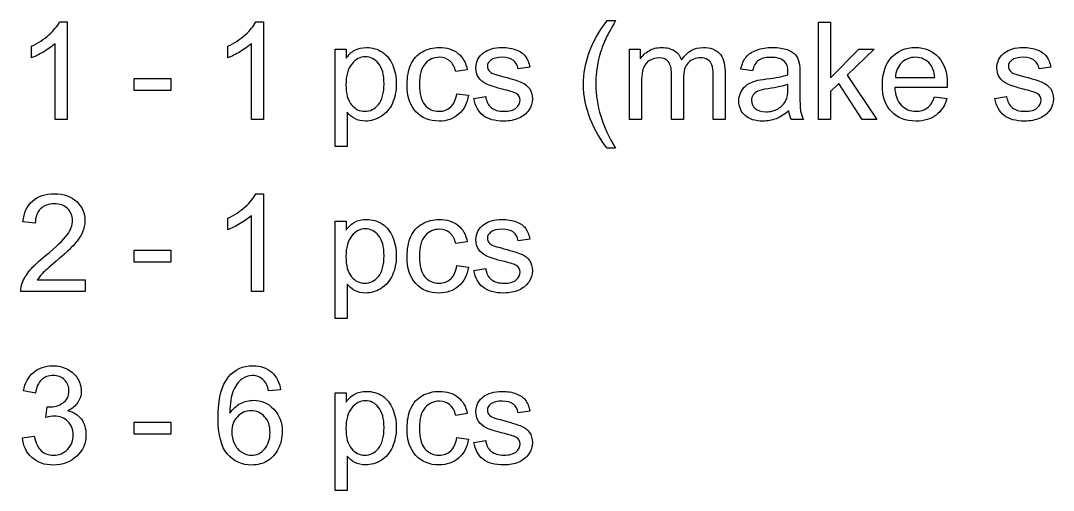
# Model space of a CAD drawing. Extents: x 7 to 424, y 205 to 291.
# Drawn here: x 224.04 to 261.6, y 229.59 to 246.67 of the extents above; entities that cross this region are included whole.
import ezdxf

# ---------------------------------------------------------------- set-up
doc = ezdxf.new("R2010")
doc.units = 0
doc.layers.add('Layer_1', color=7, linetype='CONTINUOUS')

msp = doc.modelspace()

# ---------------------------------------------------------------- linework, layer by layer
at = {"layer": 'Layer_1', "color": 7}
for points in [[(225.458623, 246.625318), (225.738367, 246.625318), (225.738367, 243.075509)], [(232.596862, 246.625318), (232.876603, 246.625318), (232.876603, 243.075509)], [(245.368519, 246.671144), (245.679614, 246.671144)], [(224.43612, 245.31825), (224.43612, 245.737879)], [(225.738367, 243.075509), (225.304284, 243.075509), (225.304284, 245.841569)], [(231.574359, 245.31825), (231.574359, 245.737879)], [(232.876603, 243.075509), (232.442523, 243.075509), (232.442523, 245.841569)], [(235.481095, 242.093984), (235.481095, 245.63657), (235.876592, 245.63657), (235.876592, 245.303777)], [(246.188452, 243.075509), (246.188452, 245.63657), (246.576715, 245.63657), (246.576715, 245.277266)], [(240.28735, 244.884174), (239.865323, 244.81906)], [(242.556633, 244.975799), (242.132197, 244.917935)], [(250.659463, 244.848006), (250.235029, 244.90587)], [(261.501901, 244.975799), (261.077456, 244.917935)], [(248.144234, 244.563446), (248.144234, 243.075509), (247.71015, 243.075509), (247.71015, 244.739474)], [(249.658698, 244.833533), (249.658698, 243.075509), (249.227028, 243.075509), (249.227028, 244.688832)], [(252.381316, 244.727409), (252.381316, 244.148633)], [(255.854012, 244.602023), (257.284072, 244.602023)], [(246.622536, 244.404273), (246.622536, 243.075509), (246.188452, 243.075509)], [(251.942449, 244.201708), (251.942449, 244.360855)], [(257.739888, 244.2451), (255.829927, 244.2451)], [(239.901497, 244.013589), (240.328344, 243.958133)], [(240.526094, 243.83997), (240.955354, 243.907491)], [(257.279248, 243.900242), (257.727799, 243.844785)], [(259.471364, 243.83997), (259.900621, 243.907491)], [(235.915179, 243.34078), (235.915179, 242.093984), (235.481095, 242.093984)], [(252.518775, 243.075509), (252.065401, 243.075509)], [(245.679614, 242.03612), (245.368519, 242.03612)], [(232.596862, 240.372737), (232.876603, 240.372737), (232.876603, 236.822929)], [(224.575992, 239.304429), (224.129851, 239.350229)], [(231.574359, 239.065669), (231.574359, 239.485298)], [(232.876603, 236.822929), (232.442523, 236.822929), (232.442523, 239.588989)], [(235.481095, 235.841404), (235.481095, 239.384016), (235.876592, 239.384016), (235.876592, 239.051196)], [(240.28735, 238.631594), (239.865323, 238.56648)], [(242.556633, 238.723245), (242.132197, 238.665355)], [(239.901497, 237.761009), (240.328344, 237.705552)], [(240.526094, 237.587389), (240.955354, 237.654911)], [(226.384665, 237.240124), (226.384665, 236.822929), (224.047857, 236.822929)], [(224.65075, 237.240124), (226.384665, 237.240124)], [(235.915179, 237.0882), (235.915179, 235.841404), (235.481095, 235.841404)], [(233.493964, 233.239941), (233.062293, 233.20618)], [(224.583225, 233.126646), (224.149145, 233.203825)], [(235.481095, 229.588823), (235.481095, 233.131435), (235.876592, 233.131435), (235.876592, 232.798643)], [(224.961842, 232.24397), (225.010072, 232.624996)], [(242.556633, 232.470665), (242.132197, 232.412774)], [(240.28735, 232.379013), (239.865323, 232.313899)], [(224.105735, 231.503613), (224.539818, 231.561504)], [(239.901497, 231.508428), (240.328344, 231.452972)], [(240.526094, 231.334809), (240.955354, 231.40233)], [(235.915179, 230.835619), (235.915179, 229.588823), (235.481095, 229.588823)]]:
    msp.add_lwpolyline(points, dxfattribs=at)
for points in [[(253.059007, 243.075509), (253.059007, 246.610845), (253.493087, 246.610845), (253.493087, 244.594773), (254.520414, 245.63657), (255.08231, 245.63657), (254.103214, 244.686425), (255.181185, 243.075509), (254.645816, 243.075509), (253.799356, 244.384985), (253.493087, 244.090768), (253.493087, 243.075509)], [(228.174047, 244.136594), (228.174047, 244.573077), (229.507645, 244.573077), (229.507645, 244.136594)], [(255.854012, 244.602023)], [(235.874182, 244.341567)], [(239.901497, 244.013589)], [(240.526094, 243.83997)], [(257.27928, 243.900242)], [(259.471364, 243.83997)], [(251.978583, 243.391421)], [(228.174047, 237.884014), (228.174047, 238.320497), (229.507645, 238.320497), (229.507645, 237.884014)], [(235.874182, 238.088986)], [(239.901497, 237.761009)], [(240.526094, 237.587389)], [(233.493964, 233.239941)], [(228.174047, 231.631433), (228.174047, 232.067916), (229.507645, 232.067916), (229.507645, 231.631433)], [(231.721464, 231.715835)], [(235.874182, 231.836406)], [(224.105735, 231.503666)], [(239.901497, 231.508428)], [(240.526094, 231.334809)]]:
    msp.add_lwpolyline(points, close=True, dxfattribs=at)
for points in [[(225.072773, 246.152666), (225.254445, 246.315032), (225.383062, 246.472583), (225.458623, 246.625318)], [(232.211012, 246.152666), (232.392682, 246.315032), (232.521299, 246.472583), (232.596862, 246.625318)], [(244.698105, 245.455701), (244.842798, 245.862453), (245.06627, 246.267601), (245.368519, 246.671144)], [(245.679614, 246.671144), (245.48508, 246.336745), (245.356462, 246.098003), (245.293761, 245.954916)], [(224.43612, 245.737879), (224.678884, 245.85202), (224.891102, 245.990282), (225.072773, 246.152666)], [(231.574359, 245.737879), (231.817123, 245.85202), (232.02934, 245.990282), (232.211012, 246.152666)], [(225.304284, 245.841569), (225.199782, 245.741892), (225.062323, 245.642214), (224.891907, 245.542537)], [(232.442523, 245.841569), (232.338021, 245.741892), (232.200561, 245.642214), (232.030143, 245.542537)], [(236.192507, 245.595586), (236.309871, 245.661502), (236.452154, 245.694461), (236.619357, 245.694461)], [(236.619357, 245.694461), (236.838005, 245.694461), (237.03093, 245.638193), (237.198133, 245.525656)], [(238.652307, 245.537695), (238.84041, 245.642205), (239.044588, 245.694461), (239.264844, 245.694461)], [(239.264844, 245.694461), (239.542979, 245.694461), (239.77047, 245.62372), (239.947318, 245.482238)], [(240.89024, 245.515999), (240.957763, 245.565847), (241.049403, 245.607651), (241.165158, 245.641412)], [(241.165158, 245.641412), (241.282522, 245.676778), (241.407924, 245.694461), (241.541363, 245.694461)], [(241.541363, 245.694461), (241.742327, 245.694461), (241.918371, 245.665524), (242.069496, 245.607651)], [(242.069496, 245.607651), (242.222229, 245.54976), (242.334769, 245.470976), (242.407115, 245.371299)], [(245.293761, 245.954916), (245.195691, 245.733055), (245.11852, 245.501544), (245.062251, 245.260385)], [(246.897454, 245.578705), (247.030894, 245.655876), (247.182823, 245.694461), (247.353241, 245.694461)], [(247.353241, 245.694461), (247.54295, 245.694461), (247.698094, 245.655073), (247.818672, 245.576298)], [(248.076709, 245.245913), (248.279281, 245.544945), (248.542946, 245.694461), (248.867702, 245.694461)], [(248.867702, 245.694461), (249.121722, 245.694461), (249.317059, 245.62372), (249.453715, 245.482238)], [(250.425543, 245.344787), (250.513966, 245.457323), (250.64178, 245.543331), (250.808982, 245.602809)], [(250.808982, 245.602809), (250.976185, 245.66391), (251.169913, 245.694461), (251.390169, 245.694461)], [(251.390169, 245.694461), (251.608818, 245.694461), (251.786471, 245.668734), (251.923127, 245.617282)], [(251.923127, 245.617282), (252.059782, 245.565847), (252.160264, 245.500733), (252.224572, 245.42194)], [(255.71414, 245.337538), (255.936006, 245.575486), (256.223786, 245.694461), (256.577481, 245.694461)], [(256.577481, 245.694461), (256.919924, 245.694461), (257.199666, 245.577903), (257.416707, 245.344787)], [(259.83551, 245.515999), (259.903033, 245.565847), (259.994673, 245.607651), (260.110428, 245.641412)], [(260.110428, 245.641412), (260.227799, 245.676778), (260.353203, 245.694461), (260.486641, 245.694461)], [(260.486641, 245.694461), (260.687601, 245.694461), (260.863646, 245.665524), (261.014776, 245.607651)], [(261.014776, 245.607651), (261.167494, 245.54976), (261.28003, 245.470976), (261.352385, 245.371299)], [(224.891907, 245.542537), (224.723097, 245.44286), (224.571168, 245.368097), (224.43612, 245.31825)], [(232.030143, 245.542537), (231.861334, 245.44286), (231.709405, 245.368097), (231.574359, 245.31825)], [(235.876592, 245.303777), (235.96984, 245.434005), (236.075145, 245.531274), (236.192507, 245.595586)], [(236.57836, 245.354418), (236.393472, 245.354418), (236.229485, 245.267608), (236.086399, 245.093989)], [(237.058261, 245.110869), (236.924821, 245.273235), (236.764854, 245.354418), (236.57836, 245.354418)], [(237.198133, 245.525656), (237.365334, 245.41312), (237.491539, 245.253956), (237.576749, 245.048163)], [(238.235106, 245.072266), (238.326746, 245.279665), (238.465812, 245.434807), (238.652307, 245.537695)], [(239.281727, 245.337538), (239.063077, 245.337538), (238.885424, 245.258762), (238.748768, 245.101212)], [(239.650696, 245.20731), (239.54941, 245.294128), (239.42642, 245.337538), (239.281727, 245.337538)], [(239.947318, 245.482238), (240.124165, 245.342362), (240.237509, 245.143007), (240.28735, 244.884174)], [(240.598441, 244.956511), (240.598441, 245.07067), (240.624164, 245.175974), (240.67561, 245.272424)], [(240.67561, 245.272424), (240.728664, 245.370496), (240.800207, 245.451688), (240.89024, 245.515999)], [(241.145867, 245.238663), (241.060657, 245.172746), (241.018052, 245.095576), (241.018052, 245.007153)], [(241.572714, 245.337538), (241.373357, 245.337538), (241.231075, 245.304579), (241.145867, 245.238663)], [(241.963387, 245.226624), (241.871748, 245.300567), (241.741523, 245.337538), (241.572714, 245.337538)], [(242.132197, 244.917935), (242.112905, 245.049768), (242.056635, 245.152665), (241.963387, 245.226624)], [(242.407115, 245.371299), (242.479462, 245.273226), (242.529302, 245.141393), (242.556633, 244.975799)], [(244.512415, 244.356039), (244.512415, 244.73868), (244.574311, 245.105234), (244.698105, 245.455701)], [(245.062251, 245.260385), (244.993119, 244.95973), (244.958552, 244.657479), (244.958552, 244.353632)], [(246.576715, 245.277266), (246.657101, 245.40266), (246.764014, 245.50314), (246.897454, 245.578705)], [(247.256776, 245.31825), (247.13459, 245.31825), (247.021247, 245.286094), (246.916747, 245.221783)], [(247.604042, 245.173549), (247.533303, 245.270016), (247.417548, 245.31825), (247.256776, 245.31825)], [(247.818672, 245.576298), (247.940858, 245.497522), (248.026871, 245.387394), (248.076709, 245.245913)], [(248.771241, 245.31825), (248.591178, 245.31825), (248.441661, 245.25796), (248.32269, 245.13738)], [(249.031691, 245.24832), (248.957735, 245.29494), (248.870918, 245.31825), (248.771241, 245.31825)], [(249.183618, 245.062636), (249.156288, 245.139806), (249.105646, 245.201701), (249.031691, 245.24832)], [(249.453715, 245.482238), (249.59037, 245.342362), (249.658698, 245.126127), (249.658698, 244.833533)], [(250.235029, 244.90587), (250.273615, 245.087551), (250.337119, 245.233856), (250.425543, 245.344787)], [(250.874093, 245.226624), (250.777632, 245.155875), (250.706088, 245.029669), (250.659463, 244.848006)], [(251.327468, 245.33513), (251.123289, 245.33513), (250.972164, 245.298961), (250.874093, 245.226624)], [(251.821839, 245.188022), (251.710908, 245.286094), (251.546117, 245.33513), (251.327468, 245.33513)], [(252.224572, 245.42194), (252.28888, 245.34477), (252.333896, 245.246706), (252.35962, 245.12775)], [(255.381345, 244.334344), (255.381345, 244.765209), (255.492276, 245.099607), (255.71414, 245.337538)], [(256.582304, 245.337538), (256.38295, 245.337538), (256.214944, 245.270819), (256.078289, 245.13738)], [(257.120086, 245.086739), (256.981822, 245.253938), (256.802561, 245.337538), (256.582304, 245.337538)], [(257.416707, 245.344787), (257.633749, 245.111672), (257.742269, 244.783694), (257.742269, 244.360855)], [(259.543709, 244.956511), (259.543709, 245.07067), (259.569432, 245.175974), (259.62088, 245.272424)], [(259.62088, 245.272424), (259.673934, 245.370496), (259.745477, 245.451688), (259.83551, 245.515999)], [(260.091137, 245.238663), (260.005927, 245.172746), (259.963322, 245.095576), (259.963322, 245.007153)], [(260.517995, 245.337538), (260.318622, 245.337538), (260.176336, 245.304579), (260.091137, 245.238663)], [(260.908652, 245.226624), (260.817018, 245.300567), (260.686799, 245.337538), (260.517995, 245.337538)], [(261.077456, 244.917935), (261.058177, 245.049768), (261.001909, 245.152665), (260.908652, 245.226624)], [(261.352385, 245.371299), (261.424739, 245.273226), (261.474578, 245.141393), (261.501901, 244.975799)], [(236.086399, 245.093989), (235.944921, 244.921957), (235.874182, 244.671149), (235.874182, 244.341567)], [(237.260831, 244.377735), (237.260831, 244.704108), (237.193308, 244.948486), (237.058261, 245.110869)], [(237.576749, 245.048163), (237.661957, 244.843975), (237.704561, 244.619697), (237.704561, 244.375328)], [(238.097647, 244.346382), (238.097647, 244.622907), (238.143467, 244.864868), (238.235106, 245.072266)], [(238.748768, 245.101212), (238.612113, 244.945266), (238.543785, 244.697678), (238.543785, 244.358447)], [(239.865323, 244.81906), (239.825131, 244.991092), (239.753589, 245.120509), (239.650696, 245.20731)], [(240.692493, 244.611653), (240.629792, 244.716164), (240.598441, 244.831116), (240.598441, 244.956511)], [(241.018052, 245.007153), (241.018052, 244.950884), (241.035738, 244.900243), (241.071109, 244.855229)], [(241.071109, 244.855229), (241.106478, 244.808609), (241.161944, 244.770024), (241.237505, 244.739474)], [(246.69247, 244.939631), (246.645847, 244.815841), (246.622536, 244.637388), (246.622536, 244.404273)], [(246.916747, 245.221783), (246.813852, 245.157489), (246.739093, 245.063438), (246.69247, 244.939631)], [(247.71015, 244.739474), (247.71015, 244.932408), (247.674781, 245.0771), (247.604042, 245.173549)], [(248.32269, 245.13738), (248.203719, 245.018406), (248.144234, 244.827095), (248.144234, 244.563446)], [(249.227028, 244.688832), (249.227028, 244.86247), (249.212558, 244.987071), (249.183618, 245.062636)], [(251.94483, 244.814245), (251.94483, 244.991092), (251.903833, 245.115685), (251.821839, 245.188022)], [(252.35962, 245.12775), (252.374084, 245.05379), (252.381316, 244.920343), (252.381316, 244.727409)], [(256.078289, 245.13738), (255.94324, 245.003942), (255.868481, 244.82549), (255.854012, 244.602023)], [(257.284072, 244.602023), (257.264778, 244.817446), (257.210116, 244.979018), (257.120086, 245.086739)], [(259.63776, 244.611653), (259.575059, 244.716164), (259.543709, 244.831116), (259.543709, 244.956511)], [(259.963322, 245.007153), (259.963322, 244.950884), (259.981007, 244.900243), (260.016376, 244.855229)], [(260.016376, 244.855229), (260.051746, 244.808609), (260.107212, 244.770024), (260.182775, 244.739474)], [(240.972234, 244.368104), (240.850048, 244.427583), (240.756801, 244.508766), (240.692493, 244.611653)], [(241.237505, 244.739474), (241.280915, 244.723422), (241.408728, 244.686442), (241.620945, 244.628534)], [(241.620945, 244.628534), (241.928019, 244.546548), (242.141844, 244.479027), (242.262422, 244.425969)], [(250.468982, 244.343974), (250.56223, 244.406681), (250.666732, 244.454112), (250.782487, 244.486267)], [(250.782487, 244.486267), (250.867695, 244.508775), (250.996312, 244.530479), (251.168337, 244.551381)], [(251.168337, 244.551381), (251.518818, 244.593185), (251.776855, 244.643024), (251.942449, 244.700897)], [(251.942449, 244.700897), (251.944037, 244.760376), (251.94483, 244.798158), (251.94483, 244.814245)], [(259.917504, 244.368104), (259.795318, 244.427583), (259.70207, 244.508766), (259.63776, 244.611653)], [(260.182775, 244.739474), (260.226179, 244.723422), (260.353988, 244.686442), (260.566202, 244.628534)], [(260.566202, 244.628534), (260.873277, 244.546548), (261.087104, 244.479027), (261.207684, 244.425969)], [(235.874182, 244.341567), (235.874182, 244.011984), (235.940902, 243.768417), (236.074342, 243.610867)], [(237.053438, 243.61809), (237.1917, 243.782079), (237.260831, 244.035294), (237.260831, 244.377735)], [(237.704561, 244.375328), (237.704561, 244.113267), (237.657134, 243.876932), (237.562279, 243.666324)], [(238.415973, 243.360068), (238.203756, 243.589974), (238.097647, 243.918745), (238.097647, 244.346382)], [(238.543785, 244.358447), (238.543785, 244.014401), (238.609702, 243.764405), (238.741535, 243.608459)], [(241.635415, 244.160698), (241.317088, 244.241078), (241.096027, 244.310214), (240.972234, 244.368104)], [(242.079142, 244.013589), (242.019657, 244.052183), (241.871748, 244.101219), (241.635415, 244.160698)], [(242.262422, 244.425969), (242.384608, 244.374534), (242.480267, 244.298978), (242.549397, 244.1993)], [(242.549397, 244.1993), (242.618529, 244.099605), (242.653095, 243.975807), (242.653095, 243.827905)], [(244.760806, 243.097205), (244.595212, 243.502352), (244.512415, 243.921964), (244.512415, 244.356039)], [(244.958552, 244.353632), (244.958552, 243.580325), (245.198906, 242.807821), (245.679614, 242.03612)], [(250.244708, 244.093176), (250.302585, 244.197686), (250.377343, 244.281286), (250.468982, 244.343974)], [(250.854834, 244.110056), (250.78088, 244.077901), (250.723806, 244.030478), (250.683612, 243.96779)], [(251.233451, 244.196866), (251.054994, 244.171149), (250.928789, 244.142212), (250.854834, 244.110056)], [(251.942449, 244.360855), (251.784893, 244.296543), (251.54856, 244.24188), (251.233451, 244.196866)], [(251.872515, 243.767606), (251.919138, 243.865678), (251.942449, 244.010379), (251.942449, 244.201708)], [(252.381316, 244.148633), (252.381316, 243.745108), (252.390159, 243.489485), (252.407843, 243.381764)], [(255.709317, 243.362476), (255.490669, 243.593986), (255.381345, 243.917942), (255.381345, 244.334344)], [(255.829927, 244.2451), (255.846014, 243.963759), (255.925596, 243.748327), (256.068674, 243.598802)], [(257.742269, 244.360855), (257.742269, 244.335137), (257.741476, 244.296552), (257.739888, 244.2451)], [(260.580674, 244.160698), (260.262354, 244.241078), (260.041297, 244.310214), (259.917504, 244.368104)], [(261.024407, 244.013589), (260.964929, 244.052183), (260.817018, 244.101219), (260.580674, 244.160698)], [(261.207684, 244.425969), (261.329868, 244.374534), (261.425533, 244.298978), (261.494677, 244.1993)], [(261.494677, 244.1993), (261.563804, 244.099605), (261.598368, 243.975807), (261.598368, 243.827905)], [(239.684457, 243.53128), (239.798605, 243.635791), (239.870952, 243.79656), (239.901497, 244.013589)], [(240.328344, 243.958133), (240.281721, 243.663916), (240.161947, 243.433208), (239.969021, 243.266009)], [(240.858889, 243.225025), (240.685257, 243.363279), (240.574326, 243.56826), (240.526094, 243.83997)], [(240.955354, 243.907491), (240.979468, 243.735459), (241.046188, 243.603626), (241.155514, 243.511992)], [(242.062262, 243.495112), (242.158724, 243.577097), (242.206955, 243.672753), (242.206955, 243.782079)], [(242.206955, 243.782079), (242.206955, 243.880151), (242.164351, 243.957321), (242.079142, 244.013589)], [(242.653095, 243.827905), (242.653095, 243.683213), (242.610491, 243.546555), (242.525283, 243.417933)], [(250.160303, 243.750726), (250.160303, 243.876138), (250.188438, 243.990288), (250.244708, 244.093176)], [(250.38699, 243.222591), (250.235866, 243.360862), (250.160303, 243.536907), (250.160303, 243.750726)], [(250.683612, 243.96779), (250.64342, 243.906689), (250.623324, 243.838356), (250.623324, 243.762791)], [(250.623324, 243.762791), (250.623324, 243.647044), (250.666732, 243.550586), (250.753547, 243.473416)], [(251.585537, 243.466166), (251.715763, 243.540126), (251.811422, 243.640606), (251.872515, 243.767606)], [(257.011596, 243.499927), (257.124136, 243.583535), (257.213364, 243.716974), (257.27928, 243.900242)], [(257.727799, 243.844785), (257.65706, 243.582724), (257.526032, 243.379348), (257.334713, 243.234656)], [(259.804159, 243.225025), (259.630526, 243.363279), (259.519594, 243.56826), (259.471364, 243.83997)], [(259.900621, 243.907491), (259.924737, 243.735459), (259.991457, 243.603626), (260.100781, 243.511992)], [(261.007527, 243.495112), (261.103994, 243.577097), (261.152227, 243.672753), (261.152227, 243.782079)], [(261.152227, 243.782079), (261.152227, 243.880151), (261.109621, 243.957321), (261.024407, 244.013589)], [(261.598368, 243.827905), (261.598368, 243.683213), (261.555761, 243.546555), (261.470547, 243.417933)], [(236.074342, 243.610867), (236.207782, 243.453316), (236.369356, 243.374541), (236.559066, 243.374541)], [(236.559066, 243.374541), (236.751992, 243.374541), (236.916782, 243.455724), (237.053438, 243.61809)], [(237.562279, 243.666324), (237.469031, 243.45732), (237.332375, 243.296551), (237.152312, 243.184015)], [(239.262433, 243.017618), (238.911952, 243.017618), (238.629799, 243.131768), (238.415973, 243.360068)], [(238.741535, 243.608459), (238.873366, 243.452514), (239.045391, 243.374541), (239.25761, 243.374541)], [(239.25761, 243.374541), (239.428028, 243.374541), (239.57031, 243.426787), (239.684457, 243.53128)], [(241.155514, 243.511992), (241.266445, 243.420358), (241.420785, 243.374541), (241.618535, 243.374541)], [(241.618535, 243.374541), (241.817889, 243.374541), (241.965798, 243.414731), (242.062262, 243.495112)], [(242.525283, 243.417933), (242.441681, 243.290933), (242.320299, 243.192058), (242.161137, 243.121308)], [(250.753547, 243.473416), (250.841972, 243.396246), (250.97059, 243.357661), (251.139399, 243.357661)], [(251.139399, 243.357661), (251.3066, 243.357661), (251.455312, 243.393829), (251.585537, 243.466166)], [(251.978623, 243.391421), (251.817852, 243.254755), (251.662708, 243.158288), (251.513192, 243.10202)], [(252.065401, 243.075509), (252.020385, 243.165538), (251.991446, 243.270842), (251.978583, 243.391421)], [(252.407843, 243.381764), (252.427135, 243.275649), (252.464112, 243.173564), (252.518775, 243.075509)], [(256.601598, 243.017618), (256.227001, 243.017618), (255.929574, 243.132571), (255.709317, 243.362476)], [(256.068674, 243.598802), (256.211761, 243.449295), (256.390217, 243.374541), (256.604042, 243.374541)], [(256.604042, 243.374541), (256.763205, 243.374541), (256.899056, 243.416336), (257.011596, 243.499927)], [(260.100781, 243.511992), (260.211707, 243.420358), (260.366044, 243.374541), (260.563794, 243.374541)], [(260.563794, 243.374541), (260.763149, 243.374541), (260.91106, 243.414731), (261.007527, 243.495112)], [(261.470547, 243.417933), (261.386957, 243.290933), (261.265575, 243.192058), (261.106401, 243.121308)], [(236.19733, 243.10927), (236.083184, 243.170353), (235.989133, 243.247523), (235.915179, 243.34078)], [(236.588006, 243.017618), (236.443311, 243.017618), (236.313086, 243.048169), (236.19733, 243.10927)], [(237.152312, 243.184015), (236.973856, 243.073084), (236.785754, 243.017618), (236.588006, 243.017618)], [(239.969021, 243.266009), (239.777705, 243.100415), (239.542175, 243.017618), (239.262433, 243.017618)], [(241.620945, 243.017618), (241.288148, 243.017618), (241.03413, 243.086754), (240.858889, 243.225025)], [(242.161137, 243.121308), (242.001972, 243.052182), (241.821908, 243.017618), (241.620945, 243.017618)], [(245.368519, 242.03612), (245.128971, 242.338362), (244.926399, 242.692057), (244.760806, 243.097205)], [(251.035701, 243.017618), (250.754352, 243.017618), (250.538115, 243.085942), (250.38699, 243.222591)], [(251.513192, 243.10202), (251.365283, 243.045752), (251.206119, 243.017618), (251.035701, 243.017618)], [(257.334713, 243.234656), (257.143396, 243.089964), (256.899025, 243.017618), (256.601598, 243.017618)], [(260.566202, 243.017618), (260.233414, 243.017618), (259.9794, 243.086754), (259.804159, 243.225025)], [(261.106401, 243.121308), (260.947246, 243.052182), (260.767179, 243.017618), (260.566202, 243.017618)], [(224.474704, 240.109874), (224.67406, 240.285116), (224.941745, 240.372737), (225.277757, 240.372737)], [(225.277757, 240.372737), (225.616984, 240.372737), (225.885472, 240.278687), (226.08322, 240.090586)], [(232.211012, 239.900086), (232.392682, 240.062452), (232.521299, 240.220002), (232.596862, 240.372737)], [(224.129851, 239.350229), (224.160398, 239.683039), (224.275349, 239.936254), (224.474704, 240.109874)], [(225.26811, 240.013433), (225.059109, 240.013433), (224.891907, 239.950727), (224.766505, 239.825314)], [(225.748011, 239.834972), (225.625827, 239.953946), (225.46586, 240.013433), (225.26811, 240.013433)], [(226.08322, 240.090586), (226.280968, 239.902485), (226.379842, 239.669369), (226.379842, 239.391239)], [(224.766505, 239.825314), (224.641103, 239.69992), (224.577599, 239.526291), (224.575992, 239.304429)], [(225.933704, 239.400896), (225.933704, 239.572911), (225.871806, 239.717603), (225.748011, 239.834972)], [(231.574359, 239.485298), (231.817123, 239.59944), (232.02934, 239.737702), (232.211012, 239.900086)], [(225.731131, 238.877577), (225.866179, 239.062468), (225.933704, 239.236908), (225.933704, 239.400896)], [(226.379842, 239.391239), (226.379842, 239.249757), (226.350903, 239.110692), (226.293026, 238.974044)], [(232.030143, 239.289956), (231.861334, 239.190279), (231.709405, 239.115517), (231.574359, 239.065669)], [(232.442523, 239.588989), (232.338021, 239.489311), (232.200561, 239.389634), (232.030143, 239.289956)], [(235.876592, 239.051196), (235.96984, 239.181424), (236.075145, 239.278694), (236.192507, 239.343005)], [(236.192507, 239.343005), (236.309871, 239.408922), (236.452154, 239.44188), (236.619357, 239.44188)], [(236.619357, 239.44188), (236.838005, 239.44188), (237.03093, 239.385612), (237.198133, 239.273076)], [(237.198133, 239.273076), (237.365334, 239.16054), (237.491539, 239.001375), (237.576749, 238.795583)], [(238.235106, 238.819686), (238.326746, 239.027084), (238.465812, 239.182236), (238.652307, 239.285141)], [(238.652307, 239.285141), (238.84041, 239.389634), (239.044588, 239.44188), (239.264844, 239.44188)], [(239.264844, 239.44188), (239.542979, 239.44188), (239.77047, 239.371139), (239.947318, 239.229658)], [(239.947318, 239.229658), (240.124165, 239.089799), (240.237509, 238.890444), (240.28735, 238.631594)], [(240.67561, 239.01987), (240.728664, 239.117924), (240.800207, 239.199107), (240.89024, 239.263419)], [(240.89024, 239.263419), (240.957763, 239.313266), (241.049403, 239.35507), (241.165158, 239.388831)], [(241.165158, 239.388831), (241.282522, 239.424197), (241.407924, 239.44188), (241.541363, 239.44188)], [(241.541363, 239.44188), (241.742327, 239.44188), (241.918371, 239.412944), (242.069496, 239.35507)], [(242.069496, 239.35507), (242.222229, 239.297197), (242.334769, 239.218413), (242.407115, 239.118718)], [(224.952195, 238.129997), (225.336439, 238.445098), (225.596084, 238.694291), (225.731131, 238.877577)], [(226.293026, 238.974044), (226.235148, 238.837378), (226.138685, 238.693489), (226.003638, 238.542376)], [(236.57836, 239.101838), (236.393472, 239.101838), (236.229485, 239.015028), (236.086399, 238.841408)], [(237.058261, 238.858289), (236.924821, 239.020655), (236.764854, 239.101838), (236.57836, 239.101838)], [(237.260831, 238.125155), (237.260831, 238.451527), (237.193308, 238.695905), (237.058261, 238.858289)], [(238.748768, 238.848631), (238.612113, 238.692686), (238.543785, 238.445098), (238.543785, 238.105867)], [(239.281727, 239.084957), (239.063077, 239.084957), (238.885424, 239.006182), (238.748768, 238.848631)], [(239.650696, 238.954756), (239.54941, 239.041557), (239.42642, 239.084957), (239.281727, 239.084957)], [(239.865323, 238.56648), (239.825131, 238.738512), (239.753589, 238.867937), (239.650696, 238.954756)], [(240.598441, 238.703931), (240.598441, 238.81809), (240.624164, 238.923403), (240.67561, 239.01987)], [(241.145867, 238.986083), (241.060657, 238.920166), (241.018052, 238.842996), (241.018052, 238.754572)], [(241.572714, 239.084957), (241.373357, 239.084957), (241.231075, 239.051999), (241.145867, 238.986083)], [(241.963387, 238.974044), (241.871748, 239.047986), (241.741523, 239.084957), (241.572714, 239.084957)], [(242.132197, 238.665355), (242.112905, 238.797188), (242.056635, 238.900084), (241.963387, 238.974044)], [(242.407115, 239.118718), (242.479462, 239.020664), (242.529302, 238.888839), (242.556633, 238.723245)], [(226.003638, 238.542376), (225.870198, 238.391246), (225.64753, 238.183848), (225.335634, 237.920182)], [(236.086399, 238.841408), (235.944921, 238.669376), (235.874182, 238.418569), (235.874182, 238.088986)], [(237.576749, 238.795583), (237.661957, 238.591395), (237.704561, 238.367116), (237.704561, 238.122747)], [(238.097647, 238.093828), (238.097647, 238.370353), (238.143467, 238.612306), (238.235106, 238.819686)], [(240.692493, 238.359099), (240.629792, 238.463592), (240.598441, 238.578536), (240.598441, 238.703931)], [(241.018052, 238.754572), (241.018052, 238.698304), (241.035738, 238.647663), (241.071109, 238.602648)], [(241.071109, 238.602648), (241.106478, 238.556029), (241.161944, 238.517444), (241.237505, 238.486893)], [(241.237505, 238.486893), (241.280915, 238.470842), (241.408728, 238.433871), (241.620945, 238.37598)], [(224.383066, 237.594612), (224.514899, 237.748953), (224.704608, 237.927414), (224.952195, 238.129997)], [(237.053438, 237.36551), (237.1917, 237.529498), (237.260831, 237.782713), (237.260831, 238.125155)], [(237.704561, 238.122747), (237.704561, 237.860686), (237.657134, 237.624351), (237.562279, 237.413743)], [(238.415973, 237.107488), (238.203756, 237.337393), (238.097647, 237.666173), (238.097647, 238.093828)], [(238.543785, 238.105867), (238.543785, 237.76182), (238.609702, 237.511824), (238.741535, 237.355879)], [(240.972234, 238.115524), (240.850048, 238.175002), (240.756801, 238.256194), (240.692493, 238.359099)], [(241.635415, 237.908117), (241.317088, 237.988515), (241.096027, 238.057651), (240.972234, 238.115524)], [(241.620945, 238.37598), (241.928019, 238.293977), (242.141844, 238.226446), (242.262422, 238.173388)], [(242.262422, 238.173388), (242.384608, 238.121953), (242.480267, 238.046397), (242.549397, 237.94672)], [(225.335634, 237.920182), (225.075186, 237.70153), (224.907984, 237.552817), (224.834029, 237.474042)], [(235.874182, 238.088986), (235.874182, 237.759404), (235.940902, 237.515837), (236.074342, 237.358286)], [(239.684457, 237.2787), (239.798605, 237.38321), (239.870952, 237.54398), (239.901497, 237.761009)], [(242.079142, 237.761009), (242.019657, 237.799603), (241.871748, 237.848639), (241.635415, 237.908117)], [(242.206955, 237.529498), (242.206955, 237.627571), (242.164351, 237.704741), (242.079142, 237.761009)], [(242.549397, 237.94672), (242.618529, 237.847042), (242.653095, 237.723244), (242.653095, 237.575324)], [(224.098501, 237.124368), (224.157986, 237.283524), (224.252841, 237.440272), (224.383066, 237.594612)], [(224.834029, 237.474042), (224.760075, 237.396872), (224.698982, 237.318899), (224.65075, 237.240124)], [(236.074342, 237.358286), (236.207782, 237.200736), (236.369356, 237.121961), (236.559066, 237.121961)], [(236.559066, 237.121961), (236.751992, 237.121961), (236.916782, 237.203144), (237.053438, 237.36551)], [(237.562279, 237.413743), (237.469031, 237.20474), (237.332375, 237.04397), (237.152312, 236.931434)], [(238.741535, 237.355879), (238.873366, 237.199933), (239.045391, 237.121961), (239.25761, 237.121961)], [(240.328344, 237.705552), (240.281721, 237.411335), (240.161947, 237.180628), (239.969021, 237.013429)], [(240.858889, 236.972445), (240.685257, 237.110698), (240.574326, 237.31568), (240.526094, 237.587389)], [(240.955354, 237.654911), (240.979468, 237.482879), (241.046188, 237.351046), (241.155514, 237.259412)], [(242.062262, 237.242531), (242.158724, 237.324517), (242.206955, 237.420173), (242.206955, 237.529498)], [(242.653095, 237.575324), (242.653095, 237.430632), (242.610491, 237.293975), (242.525283, 237.165352)], [(224.047857, 236.822929), (224.044647, 236.927421), (224.061528, 237.027901), (224.098501, 237.124368)], [(236.19733, 236.856689), (236.083184, 236.917773), (235.989133, 236.994943), (235.915179, 237.0882)], [(239.262433, 236.765038), (238.911952, 236.765038), (238.629799, 236.879188), (238.415973, 237.107488)], [(239.25761, 237.121961), (239.428028, 237.121961), (239.57031, 237.174207), (239.684457, 237.2787)], [(239.969021, 237.013429), (239.777705, 236.847835), (239.542175, 236.765038), (239.262433, 236.765038)], [(241.620945, 236.765038), (241.288148, 236.765038), (241.03413, 236.834173), (240.858889, 236.972445)], [(241.155514, 237.259412), (241.266445, 237.167778), (241.420785, 237.121961), (241.618535, 237.121961)], [(241.618535, 237.121961), (241.817889, 237.121961), (241.965798, 237.162151), (242.062262, 237.242531)], [(242.525283, 237.165352), (242.441681, 237.038352), (242.320299, 236.939478), (242.161137, 236.868728)], [(236.588006, 236.765038), (236.443311, 236.765038), (236.313086, 236.795588), (236.19733, 236.856689)], [(237.152312, 236.931434), (236.973856, 236.820503), (236.785754, 236.765038), (236.588006, 236.765038)], [(242.161137, 236.868728), (242.001972, 236.799601), (241.821908, 236.765038), (241.620945, 236.765038)], [(224.510878, 233.879069), (224.698981, 234.039829), (224.932903, 234.12021), (225.212645, 234.12021)], [(225.212645, 234.12021), (225.405571, 234.12021), (225.583223, 234.078414), (225.745601, 233.994824)], [(225.745601, 233.994824), (225.907979, 233.912821), (226.031773, 233.800276), (226.116983, 233.657189)], [(231.600886, 233.715027), (231.821142, 233.985114), (232.117765, 234.120157), (232.490753, 234.120157)], [(232.490753, 234.120157), (232.768887, 234.120157), (232.996378, 234.042184), (233.173228, 233.886239)], [(224.149145, 233.203825), (224.202199, 233.494814), (224.322777, 233.719895), (224.510878, 233.879069)], [(224.800266, 233.60414), (224.687726, 233.498042), (224.615379, 233.338878), (224.583225, 233.126646)], [(225.222289, 233.763313), (225.05348, 233.763313), (224.912805, 233.710256), (224.800266, 233.60414)], [(225.639492, 233.606548), (225.531775, 233.711058), (225.392708, 233.763313), (225.222289, 233.763313)], [(225.801066, 233.211049), (225.801066, 233.370222), (225.747208, 233.502055), (225.639492, 233.606548)], [(226.116983, 233.657189), (226.203798, 233.514102), (226.247206, 233.362179), (226.247206, 233.201418)], [(231.22227, 232.224682), (231.22227, 232.90796), (231.348475, 233.404741), (231.600886, 233.715027)], [(232.10008, 233.647505), (231.963425, 233.547828), (231.855708, 233.402325), (231.776929, 233.210996)], [(232.464226, 233.76326), (232.325962, 233.76326), (232.20458, 233.724675), (232.10008, 233.647505)], [(232.898307, 233.577576), (232.780945, 233.701366), (232.636251, 233.76326), (232.464226, 233.76326)], [(233.173228, 233.886239), (233.351682, 233.730293), (233.458594, 233.514861), (233.493964, 233.239941)], [(225.579202, 232.764908), (225.727111, 232.861375), (225.801066, 233.010089), (225.801066, 233.211049)], [(231.776929, 233.210996), (231.698152, 233.019684), (231.657155, 232.747181), (231.65394, 232.393486)], [(233.062293, 233.20618), (233.023708, 233.376607), (232.969046, 233.500406), (232.898307, 233.577576)], [(226.247206, 233.201418), (226.247206, 233.048683), (226.20621, 232.909618), (226.124217, 232.784223)], [(232.037379, 232.747975), (232.188504, 232.825145), (232.346863, 232.86373), (232.512457, 232.86373)], [(232.512457, 232.86373), (232.801844, 232.86373), (233.047824, 232.756821), (233.250396, 232.543002)], [(235.876592, 232.798643), (235.96984, 232.928853), (236.075145, 233.026114), (236.192507, 233.090425)], [(236.57836, 232.849284), (236.393472, 232.849284), (236.229485, 232.762465), (236.086399, 232.588828)], [(236.192507, 233.090425), (236.309871, 233.156342), (236.452154, 233.1893), (236.619357, 233.1893)], [(237.058261, 232.605708), (236.924821, 232.768092), (236.764854, 232.849284), (236.57836, 232.849284)], [(236.619357, 233.1893), (236.838005, 233.1893), (237.03093, 233.133032), (237.198133, 233.020496)], [(237.198133, 233.020496), (237.365334, 232.90796), (237.491539, 232.748795), (237.576749, 232.543002)], [(238.235106, 232.567132), (238.326746, 232.774513), (238.465812, 232.929655), (238.652307, 233.032561)], [(238.652307, 233.032561), (238.84041, 233.137053), (239.044588, 233.1893), (239.264844, 233.1893)], [(239.264844, 233.1893), (239.542979, 233.1893), (239.77047, 233.118559), (239.947318, 232.977078)], [(239.947318, 232.977078), (240.124165, 232.837219), (240.237509, 232.637864), (240.28735, 232.379013)], [(240.67561, 232.767289), (240.728664, 232.865362), (240.800207, 232.946545), (240.89024, 233.010838)], [(240.89024, 233.010838), (240.957763, 233.060686), (241.049403, 233.10249), (241.165158, 233.136251)], [(241.165158, 233.136251), (241.282522, 233.171617), (241.407924, 233.1893), (241.541363, 233.1893)], [(241.541363, 233.1893), (241.742327, 233.1893), (241.918371, 233.160363), (242.069496, 233.10249)], [(242.069496, 233.10249), (242.222229, 233.044617), (242.334769, 232.965842), (242.407115, 232.866164)], [(242.407115, 232.866164), (242.479462, 232.768092), (242.529302, 232.636259), (242.556633, 232.470665)], [(225.010072, 232.624996), (225.039011, 232.621821), (225.062322, 232.620234), (225.080007, 232.620234)], [(225.080007, 232.620234), (225.264894, 232.620234), (225.431293, 232.668459), (225.579202, 232.764908)], [(226.124217, 232.784223), (226.042224, 232.65881), (225.920842, 232.559133), (225.760071, 232.485191)], [(225.760071, 232.485191), (225.969072, 232.436948), (226.131451, 232.33646), (226.247206, 232.183724)], [(231.65394, 232.393486), (231.758441, 232.552642), (231.886255, 232.670805), (232.037379, 232.747975)], [(232.42564, 232.480296), (232.2295, 232.480296), (232.063103, 232.409555), (231.926447, 232.268074)], [(232.9176, 232.268074), (232.787376, 232.409555), (232.623389, 232.480296), (232.42564, 232.480296)], [(233.250396, 232.543002), (233.454575, 232.330789), (233.556664, 232.055869), (233.556664, 231.718243)], [(236.086399, 232.588828), (235.944921, 232.416796), (235.874182, 232.165988), (235.874182, 231.836406)], [(237.260831, 231.872601), (237.260831, 232.198956), (237.193308, 232.443325), (237.058261, 232.605708)], [(237.576749, 232.543002), (237.661957, 232.338832), (237.704561, 232.114553), (237.704561, 231.870167)], [(238.097647, 231.841248), (238.097647, 232.117773), (238.143467, 232.359734), (238.235106, 232.567132)], [(238.748768, 232.596051), (238.612113, 232.440106), (238.543785, 232.192517), (238.543785, 231.853286)], [(239.281727, 232.832403), (239.063077, 232.832403), (238.885424, 232.753619), (238.748768, 232.596051)], [(239.650696, 232.702175), (239.54941, 232.788994), (239.42642, 232.832403), (239.281727, 232.832403)], [(239.865323, 232.313899), (239.825131, 232.485931), (239.753589, 232.615357), (239.650696, 232.702175)], [(240.598441, 232.451377), (240.598441, 232.565518), (240.624164, 232.670822), (240.67561, 232.767289)], [(241.145867, 232.733529), (241.060657, 232.667612), (241.018052, 232.590442), (241.018052, 232.502018)], [(241.018052, 232.502018), (241.018052, 232.445732), (241.035738, 232.395082), (241.071109, 232.350068)], [(241.572714, 232.832403), (241.373357, 232.832403), (241.231075, 232.799445), (241.145867, 232.733529)], [(241.963387, 232.721464), (241.871748, 232.795423), (241.741523, 232.832403), (241.572714, 232.832403)], [(242.132197, 232.412774), (242.112905, 232.544607), (242.056635, 232.647504), (241.963387, 232.721464)], [(225.26811, 232.292204), (225.186117, 232.292204), (225.084028, 232.276126), (224.961842, 232.24397)], [(225.764894, 232.096862), (225.634668, 232.22709), (225.469073, 232.292204), (225.26811, 232.292204)], [(225.960231, 231.604895), (225.960231, 231.80425), (225.895119, 231.968239), (225.764894, 232.096862)], [(226.247206, 232.183724), (226.362961, 232.032612), (226.420839, 231.842906), (226.420839, 231.614606)], [(231.564712, 230.907956), (231.336417, 231.174833), (231.22227, 231.613741), (231.22227, 232.224682)], [(231.926447, 232.268074), (231.789792, 232.128215), (231.721464, 231.944135), (231.721464, 231.715835)], [(233.112937, 231.691732), (233.112937, 231.936101), (233.047825, 232.128215), (232.9176, 232.268074)], [(240.692493, 232.106519), (240.629792, 232.211012), (240.598441, 232.325964), (240.598441, 232.451377)], [(240.972234, 231.862944), (240.850048, 231.922422), (240.756801, 232.003614), (240.692493, 232.106519)], [(241.071109, 232.350068), (241.106478, 232.303448), (241.161944, 232.264863), (241.237505, 232.234313)], [(241.237505, 232.234313), (241.280915, 232.218261), (241.408728, 232.18129), (241.620945, 232.123399)], [(241.620945, 232.123399), (241.928019, 232.041396), (242.141844, 231.973866), (242.262422, 231.920808)], [(231.721464, 231.715835), (231.721464, 231.56631), (231.752815, 231.423224), (231.815516, 231.286575)], [(233.556664, 231.718243), (233.556664, 231.496381), (233.508434, 231.289794), (233.411972, 231.098483)], [(235.874182, 231.836406), (235.874182, 231.506823), (235.940902, 231.263257), (236.074342, 231.105706)], [(237.053438, 231.112956), (237.1917, 231.276927), (237.260831, 231.530142), (237.260831, 231.872601)], [(237.704561, 231.870167), (237.704561, 231.608123), (237.657134, 231.371789), (237.562279, 231.161163)], [(238.415973, 230.854908), (238.203756, 231.084813), (238.097647, 231.413593), (238.097647, 231.841248)], [(238.543785, 231.853286), (238.543785, 231.50924), (238.609702, 231.259244), (238.741535, 231.103298)], [(241.635415, 231.655537), (241.317088, 231.735935), (241.096027, 231.80507), (240.972234, 231.862944)], [(242.262422, 231.920808), (242.384608, 231.869373), (242.480267, 231.793817), (242.549397, 231.694139)], [(224.455413, 230.785031), (224.251234, 230.969922), (224.134675, 231.209467), (224.105735, 231.503666)], [(224.539818, 231.561504), (224.589657, 231.315512), (224.674061, 231.137853), (224.793032, 231.028527)], [(225.748011, 231.079195), (225.889491, 231.220659), (225.960231, 231.395892), (225.960231, 231.604895)], [(226.420839, 231.614606), (226.420839, 231.305925), (226.308299, 231.043864), (226.08322, 230.828423)], [(232.915187, 231.088826), (233.047021, 231.236745), (233.112937, 231.437714), (233.112937, 231.691732)], [(239.684457, 231.026119), (239.798605, 231.13063), (239.870952, 231.291399), (239.901497, 231.508428)], [(240.328344, 231.452972), (240.281721, 231.158755), (240.161947, 230.928047), (239.969021, 230.760848)], [(240.858889, 230.719864), (240.685257, 230.858118), (240.574326, 231.063099), (240.526094, 231.334809)], [(240.955354, 231.40233), (240.979468, 231.230298), (241.046188, 231.098465), (241.155514, 231.006831)], [(242.079142, 231.508428), (242.019657, 231.547022), (241.871748, 231.596058), (241.635415, 231.655537)], [(242.206955, 231.276918), (242.206955, 231.37499), (242.164351, 231.45216), (242.079142, 231.508428)], [(242.549397, 231.694139), (242.618529, 231.594462), (242.653095, 231.470663), (242.653095, 231.322744)], [(224.793032, 231.028527), (224.91361, 230.920824), (225.059911, 230.866973), (225.231936, 230.866973)], [(225.231936, 230.866973), (225.436117, 230.866973), (225.608142, 230.937713), (225.748011, 231.079195)], [(231.815516, 231.286575), (231.879824, 231.149927), (231.969051, 231.045425), (232.083197, 230.97307)], [(232.083197, 230.97307), (232.197346, 230.902338), (232.317121, 230.866973), (232.442523, 230.866973)], [(232.442523, 230.866973), (232.625801, 230.866973), (232.783356, 230.940924), (232.915187, 231.088826)], [(233.411972, 231.098483), (233.317117, 230.908759), (233.186088, 230.763256), (233.018886, 230.661973)], [(236.074342, 231.105706), (236.207782, 230.948155), (236.369356, 230.86938), (236.559066, 230.86938)], [(236.559066, 230.86938), (236.751992, 230.86938), (236.916782, 230.950572), (237.053438, 231.112956)], [(237.562279, 231.161163), (237.469031, 230.952177), (237.332375, 230.791408), (237.152312, 230.678854)], [(238.741535, 231.103298), (238.873366, 230.947353), (239.045391, 230.86938), (239.25761, 230.86938)], [(239.25761, 230.86938), (239.428028, 230.86938), (239.57031, 230.921627), (239.684457, 231.026119)], [(241.155514, 231.006831), (241.266445, 230.915197), (241.420785, 230.86938), (241.618535, 230.86938)], [(241.618535, 230.86938), (241.817889, 230.86938), (241.965798, 230.90957), (242.062262, 230.989951)], [(242.062262, 230.989951), (242.158724, 231.071954), (242.206955, 231.16761), (242.206955, 231.276918)], [(242.653095, 231.322744), (242.653095, 231.178052), (242.610491, 231.041395), (242.525283, 230.912772)], [(225.229526, 230.507695), (224.919237, 230.507695), (224.661199, 230.60014), (224.455413, 230.785031)], [(226.08322, 230.828423), (225.858141, 230.614604), (225.573576, 230.507695), (225.229526, 230.507695)], [(232.449756, 230.51005), (232.088021, 230.51005), (231.793007, 230.642685), (231.564712, 230.907956)], [(233.018886, 230.661973), (232.851685, 230.560691), (232.661975, 230.51005), (232.449756, 230.51005)], [(236.19733, 230.604109), (236.083184, 230.665192), (235.989133, 230.742363), (235.915179, 230.835619)], [(236.588006, 230.512457), (236.443311, 230.512457), (236.313086, 230.543008), (236.19733, 230.604109)], [(237.152312, 230.678854), (236.973856, 230.567923), (236.785754, 230.512457), (236.588006, 230.512457)], [(239.262433, 230.512457), (238.911952, 230.512457), (238.629799, 230.626607), (238.415973, 230.854908)], [(239.969021, 230.760848), (239.777705, 230.595254), (239.542175, 230.512457), (239.262433, 230.512457)], [(241.620945, 230.512457), (241.288148, 230.512457), (241.03413, 230.581593), (240.858889, 230.719864)], [(242.161137, 230.616174), (242.001972, 230.54703), (241.821908, 230.512457), (241.620945, 230.512457)], [(242.525283, 230.912772), (242.441681, 230.785772), (242.320299, 230.686906), (242.161137, 230.616174)]]:
    msp.add_open_spline(points, degree=3, dxfattribs=at)

doc.saveas('drawing.dxf')
